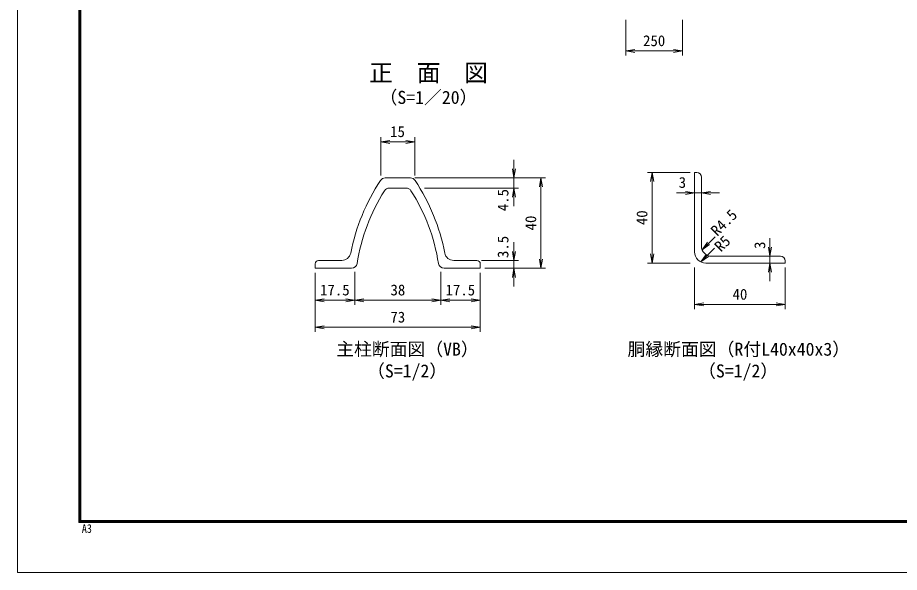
# Model space of a CAD drawing. Units: millimetres, scale not verified, with parts at other scales. Extents: x -4200 to 4200, y -2970 to 2970.
# Drawn here: x -4200 to -300, y -2970 to -516 of the extents above; entities that cross this region are included whole.
import ezdxf
from ezdxf.enums import TextEntityAlignment as Align

# ---------------------------------------------------------------- set-up
doc = ezdxf.new("R2010")
doc.units = ezdxf.units.MM
doc.header["$LTSCALE"] = 20
for name, color, linetype, lineweight in [('0-0_D-STR1', 1, 'Continuous', 18), ('0-2_D-STR-DIM', 7, 'Continuous', 9), ('0-6_0', 7, 'Continuous', 9), ('0-B_D-TTL', 7, 'Continuous', 9)]:
    doc.layers.add(name, color=color, linetype=linetype, lineweight=lineweight)
doc.layers.add('0-7_D-TTL-TXT', color=7, linetype='Continuous')
doc.styles.add('ＭＳ ゴシック', font='')
doc.styles.get('ＭＳ ゴシック').set_extended_font_data('MS Gothic')

# ---------------------------------------------------------------- blocks, each defined once
blk = doc.blocks.new('_Open')
at = {"layer": '0-6_0'}
blk.add_line((-20, 3.33), (0, 0), dxfattribs=at)
blk.add_lwpolyline([(-20, -3.33), (0, 0), (-20, 0)], dxfattribs=at)

msp = doc.modelspace()

# ---------------------------------------------------------------- linework, layer by layer
at = {"layer": '0-0_D-STR1'}
for p, q in [((-1205.87, -1551.63), (-1205.87, -1201.63)), ((-1195.87, -1201.63), (-1205.87, -1201.63)), ((-2574.46, -1225.02), (-2463.07, -1225.02)), ((-1175.87, -1221.63), (-1175.87, -1526.63)), ((-2559.46, -1270.02), (-2481.46, -1270.02)), ((-2766.2, -1590.02), (-2868.76, -1590.02)), ((-2271.33, -1590.02), (-2168.76, -1590.02)), ((-1130.87, -1571.63), (-825.87, -1571.63)), ((-2883.76, -1605.02), (-2883.76, -1625.02)), ((-2883.76, -1605.02), (-2883.76, -1625.02)), ((-2723.48, -1625.02), (-2883.76, -1625.02)), ((-2314.05, -1625.02), (-2153.76, -1625.02)), ((-2153.76, -1605.02), (-2153.76, -1625.02))]:
    msp.add_line(p, q, dxfattribs=at)
msp.add_lwpolyline([(-1155.87, -1601.63), (-805.87, -1601.63), (-805.87, -1591.63)], dxfattribs=at)
for centre, radius, start, end in [((-1195.87, -1221.63), 20, 0, 90), ((-1839.19, -1733.52), 905, 146.67148, 168.8028), ((-2574.46, -1250.02), 25, 90, 146.67148), ((-2463.07, -1250.02), 25, 33.32852, 90), ((-3198.34, -1733.52), 905, 11.1972, 33.32852), ((-1868.76, -1733.02), 840, 147.4916, 171.15527), ((-2556.06, -1295.02), 25, 90, 147.4916), ((-2481.46, -1295.02), 25, 32.5084, 90), ((-3168.76, -1733.02), 840, 8.84473, 32.5084), ((-2766.2, -1550.02), 40, 270, 348.8028), ((-2271.33, -1550.02), 40, 191.1972, 270), ((-1155.87, -1551.63), 50, 180.00043, 270), ((-1130.87, -1526.63), 45, 180.00046, 270), ((-2868.76, -1605.02), 15, 90, 180), ((-2168.76, -1605.02), 15, 0, 90), ((-825.87, -1591.63), 20, 0, 90), ((-2723.48, -1600.02), 25, 270, 351.15527), ((-2314.05, -1600.02), 25, 188.84473, 270)]:
    msp.add_arc(centre, radius, start, end, dxfattribs=at)
at = {"layer": '0-2_D-STR-DIM'}
for p, q in [((-1509.97, -526.02), (-1509.97, -683.34)), ((-1259.97, -526.02), (-1259.97, -683.34)), ((-1469.97, -663.34), (-1299.97, -663.34)), ((-2593.76, -1214.13), (-2593.76, -1045.5)), ((-2443.76, -1214.13), (-2443.76, -1045.5)), ((-2553.76, -1065.5), (-2483.76, -1065.5)), ((-2005.45, -1185.02), (-2005.45, -1145.02)), ((-1225.87, -1201.63), (-1413.69, -1201.63)), ((-2443.07, -1225.02), (-1985.45, -1225.02)), ((-2443.07, -1225.02), (-1865.45, -1225.02)), ((-2005.45, -1225.02), (-2005.45, -1270.02)), ((-1393.69, -1241.63), (-1393.69, -1561.63)), ((-2401.04, -1270.02), (-1985.45, -1270.02)), ((-1885.45, -1265.02), (-1885.45, -1585.02)), ((-2005.45, -1310.02), (-2005.45, -1350.02)), ((-1245.87, -1291.59), (-1285.87, -1291.59)), ((-1205.87, -1291.59), (-1175.87, -1291.59)), ((-1135.87, -1291.59), (-1095.87, -1291.59)), ((-2005.45, -1550.02), (-2005.45, -1510.02)), ((-1115.33, -1485.86), (-1171.43, -1541.44)), ((-872.54, -1531.63), (-872.54, -1491.63)), ((-1118.27, -1535.65), (-1176.47, -1595.1)), ((-2148.76, -1590.02), (-1985.45, -1590.02)), ((-2005.45, -1590.02), (-2005.45, -1625.02)), ((-872.54, -1571.63), (-872.54, -1601.63)), ((-2133.76, -1625.02), (-1985.45, -1625.02)), ((-2133.76, -1625.02), (-1865.45, -1625.02)), ((-1225.87, -1601.63), (-1413.69, -1601.63)), ((-1205.87, -1621.63), (-1205.87, -1804.96)), ((-805.87, -1621.63), (-805.87, -1804.96)), ((-2883.76, -1645.02), (-2883.76, -1785.96)), ((-2883.76, -1645.02), (-2883.76, -1905.96)), ((-2708.76, -1640.23), (-2708.76, -1785.96)), ((-2708.76, -1640.23), (-2708.76, -1785.96)), ((-2328.76, -1640.23), (-2328.76, -1785.96)), ((-2328.76, -1640.23), (-2328.76, -1785.96)), ((-2153.76, -1645.02), (-2153.76, -1785.96)), ((-2153.76, -1645.02), (-2153.76, -1905.96)), ((-2005.45, -1665.02), (-2005.45, -1705.02)), ((-872.54, -1641.63), (-872.54, -1681.63)), ((-2843.76, -1765.96), (-2748.76, -1765.96)), ((-2668.76, -1765.96), (-2368.76, -1765.96)), ((-2288.76, -1765.96), (-2193.76, -1765.96)), ((-1165.87, -1784.96), (-845.87, -1784.96)), ((-2843.76, -1885.96), (-2193.76, -1885.96))]:
    msp.add_line(p, q, dxfattribs=at)
at = {"layer": '0-B_D-TTL', "color": 2, "lineweight": 18}
msp.add_lwpolyline([(-4200, 2970), (4200, 2970), (4200, -2970), (-4200, -2970)], close=True, dxfattribs=at)
at = {"layer": '0-B_D-TTL'}
for points in [[(-3930, 2750), (3930, 2750), (3930, -2750), (-3930, -2750)], [(-3927.5, 2747.5), (3927.5, 2747.5), (3927.5, -2747.5), (-3927.5, -2747.5)], [(-3925, 2745), (3925, 2745), (3925, -2745), (-3925, -2745)], [(-3922.5, 2742.5), (3922.5, 2742.5), (3922.5, -2742.5), (-3922.5, -2742.5)], [(-3920, 2740), (3920, 2740), (3920, -2740), (-3920, -2740)]]:
    msp.add_lwpolyline(points, close=True, dxfattribs=at)

# ---------------------------------------------------------------- block references
at = {"layer": '0-2_D-STR-DIM', "xscale": 2, "yscale": 2}
for p, rotation in [((-1509.97, -663.34), 180), ((-2593.76, -1065.5), 180), ((-2005.45, -1225.02), 270), ((-1393.69, -1201.63), 90), ((-1885.45, -1225.02), 90), ((-2005.45, -1270.02), 90), ((-1175.87, -1291.59), 180), ((-1172.85, -1542.85), 224.73463), ((-2005.45, -1590.02), 270), ((-872.54, -1571.63), 270), ((-1885.45, -1625.02), 270), ((-1393.69, -1601.63), 270), ((-1177.87, -1596.53), 225.61009), ((-2005.45, -1625.02), 90), ((-872.54, -1601.63), 90), ((-2883.76, -1765.96), 180), ((-2708.76, -1765.96), 180), ((-2328.76, -1765.96), 180), ((-1205.87, -1784.96), 180), ((-2883.76, -1885.96), 180)]:
    msp.add_blockref('_Open', p, dxfattribs=dict(at, rotation=rotation))
for p in [(-1259.97, -663.34), (-2443.76, -1065.5), (-1205.87, -1291.59), (-2708.76, -1765.96), (-2328.76, -1765.96), (-2153.76, -1765.96), (-805.87, -1784.96), (-2153.76, -1885.96)]:
    msp.add_blockref('_Open', p, dxfattribs=at)

# ---------------------------------------------------------------- texts
at = {"layer": '0-2_D-STR-DIM', "style": 'ＭＳ ゴシック'}
for s, p in [('250', (-1433.97, -656.59)), ('15', (-2552.51, -1058.76)), ('3', (-1276.34, -1283.69)), ('17.5', (-2862.51, -1759.21)), ('38', (-2551.01, -1759.21)), ('17.5', (-2307.51, -1759.21)), ('40', (-1038.12, -1778.22)), ('73', (-2551.36, -1879.21))]:
    msp.add_text(s, height=48.09, dxfattribs=at).set_placement(p, align=Align.BOTTOM_LEFT)
for s, rotation, p in [('4.5', 90, (-2014.9, -1372.36)), ('R4.5', 45, (-1095.54, -1496.1)), ('40', 90, (-1892.2, -1457.27)), ('40', 90, (-1400.44, -1433.88)), ('R5', 45, (-1079.09, -1565.92)), ('3.5', 90, (-2014.9, -1579.4)), ('3', 90, (-879.2, -1539.26))]:
    msp.add_text(s, height=48.09, rotation=rotation, dxfattribs=at).set_placement(p, align=Align.BOTTOM_LEFT)
at = {"layer": '0-7_D-TTL-TXT', "style": 'ＭＳ ゴシック'}
for s, height, p in [('正\u3000面\u3000図', 76.98, (-2644.87, -821.74)), ('（S=1／20）', 57.77, (-2599.39, -914.94)), ('主柱断面図（VB）', 57.77, (-2791.02, -2028.54)), ('胴縁断面図（R付L40x40x3）', 57.77, (-1502.53, -2028.85)), ('（S=1/2）', 57.77, (-2654.57, -2125.03)), ('（S=1/2）', 57.77, (-1190.65, -2125.03))]:
    msp.add_text(s, height=height, dxfattribs=at).set_placement(p, align=Align.BOTTOM_LEFT)
at = {"layer": '0-B_D-TTL', "style": 'ＭＳ ゴシック', "width": 0.85}
msp.add_text('A3', height=38.42, dxfattribs=at).set_placement((-3916.09, -2806.81), align=Align.BOTTOM_LEFT)

doc.saveas('drawing.dxf')
